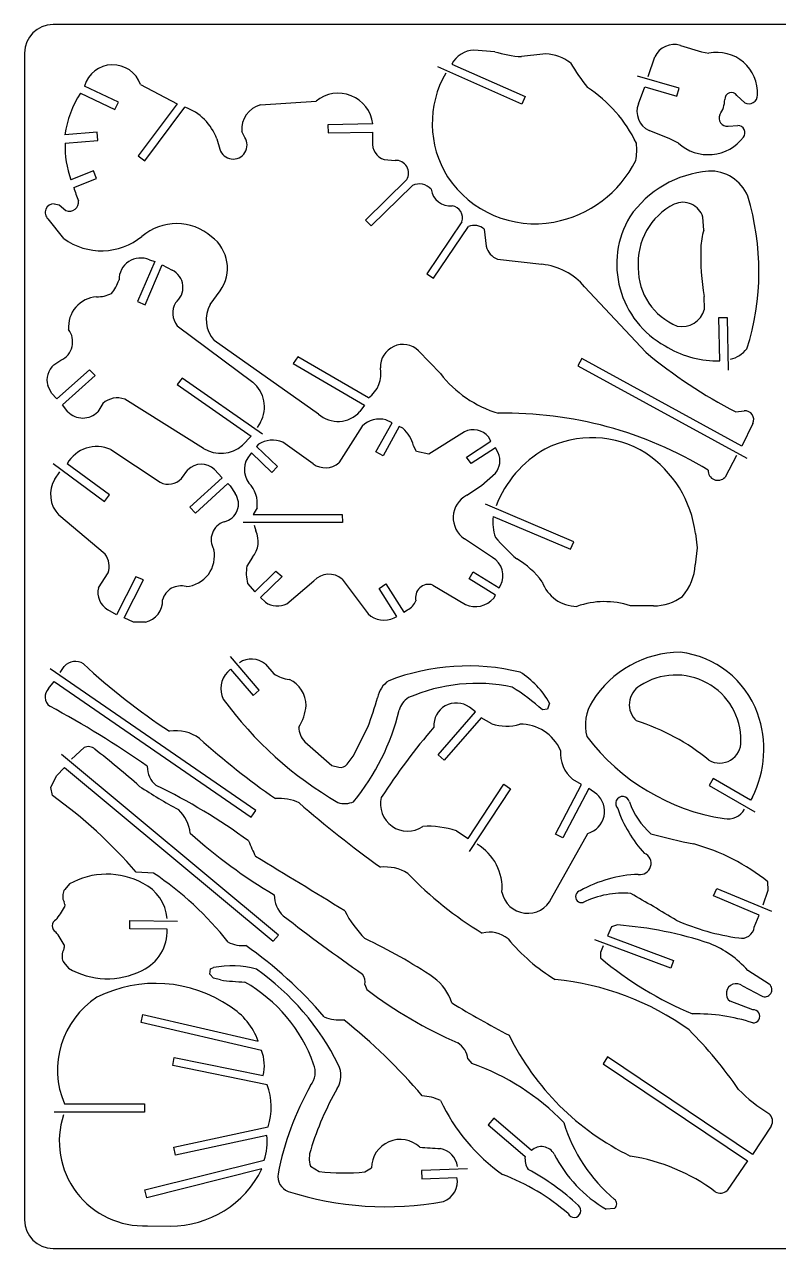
# Model space of a CAD drawing. Extents: x 0 to 352, y 0 to 286.
# Drawn here: x 0 to 176.1, y 0 to 285.7 of the extents above; entities that cross this region are included whole.
import ezdxf

# ---------------------------------------------------------------- set-up
doc = ezdxf.new("R2010")
doc.units = 0
doc.layers.add('WHITE', color=7, linetype='CONTINUOUS')

msp = doc.modelspace()

# ---------------------------------------------------------------- linework, layer by layer
at = {"layer": 'WHITE', "linetype": 'CONTINUOUS'}
for p, q in [((345.079365, 285.714286), (6.666667, 285.714286)), ((153.199542, 280.816368), (158.086364, 279.304932)), ((0, 279.047619), (0, 6.666667)), ((109.822265, 279.367732), (104.98029, 279.719669)), ((145.623223, 273.578829), (147.207881, 278.142165)), ((158.086364, 279.304932), (159.831733, 279.014158)), ((116.161627, 267.138225), (96.523423, 275.842544)), ((99.799824, 276.476386), (116.933682, 268.879503)), ((27.093985, 271.712433), (35.682526, 267.20714)), ((152.908823, 270.81689), (143.172435, 273.646398)), ((13.067726, 269.701973), (21.12554, 265.834158)), ((21.9498, 267.55134), (14.030064, 271.352877)), ((116.933682, 268.879503), (116.161627, 267.138225)), ((143.368386, 267.212472), (144.865943, 271.170679)), ((144.865943, 271.170679), (152.377268, 268.9878)), ((152.377268, 268.9878), (152.908823, 270.81689)), ((168.209294, 267.445026), (166.405358, 269.130794)), ((21.12554, 265.834158), (21.9498, 267.55134)), ((35.682526, 267.20714), (26.575333, 255.028756)), ((28.100741, 253.888032), (37.457799, 266.400545)), ((55.120139, 266.958004), (68.095385, 267.822476)), ((16.973693, 260.561309), (9.44824, 259.956211)), ((17.12723, 258.662745), (16.973693, 260.561309)), ((51.486943, 259.351114), (50.795233, 260.734007)), ((81.339903, 262.515727), (70.883783, 262.289328)), ((70.883783, 262.289328), (70.925015, 260.385012)), ((70.925015, 260.385012), (81.304896, 260.61059)), ((81.304896, 260.61059), (81.304895, 258.397023)), ((150.756658, 259.015203), (145.869835, 260.933525)), ((164.311232, 261.980179), (166.580001, 262.154515)), ((9.479934, 258.044309), (17.12723, 258.662745)), ((44.913317, 259.00539), (45.605027, 256.585001)), ((152.73418, 258.026769), (150.756658, 259.015203)), ((26.575333, 255.028756), (28.100741, 253.888032)), ((16.099953, 251.550919), (10.828524, 249.464492)), ((16.800946, 249.779838), (16.099953, 251.550919)), ((83.986792, 254.161341), (86.58163, 253.988316)), ((11.527206, 247.692496), (16.800946, 249.779838)), ((89.262998, 249.493261), (79.661358, 240.071079)), ((80.99417, 238.710296), (90.595811, 248.132478)), ((6.930962, 243.85768), (8.141851, 243.598306)), ((8.141851, 243.598306), (9.698859, 242.301435)), ((9.179681, 235.732041), (5.547012, 240.313445)), ((79.661358, 240.071079), (80.99417, 238.710296)), ((158.627703, 237.701714), (158.447257, 240.769394)), ((102.1342, 239.650536), (93.934025, 227.536734)), ((95.511371, 226.468983), (103.711548, 238.582785)), ((107.366718, 237.942118), (107.799367, 233.965811)), ((30.430501, 230.379683), (26.431821, 221.070697)), ((28.172293, 220.29644), (32.180632, 229.627912)), ((29.175448, 230.785289), (30.430501, 230.379683)), ((32.180632, 229.627912), (34.483312, 228.401533)), ((110.480735, 230.940325), (120.860616, 229.73013)), ((93.934025, 227.536734), (95.511371, 226.468983)), ((43.360002, 220.367149), (45.69525, 223.565333)), ((130.808376, 224.456952), (145.081043, 209.242844)), ((26.431821, 221.070697), (28.172293, 220.29644)), ((158.808149, 219.235127), (158.748, 222.182441)), ((162.377267, 207.228085), (162.175425, 217.348531)), ((162.175425, 217.348531), (164.080643, 217.34452)), ((164.080643, 217.34452), (164.325318, 205.048207)), ((35.675734, 215.408949), (53.346806, 202.215211)), ((68.675769, 194.786907), (44.311302, 211.982137)), ((97.134044, 204.20909), (92.030369, 209.568617)), ((6.860788, 206.252355), (8.530707, 207.325176)), ((63.831683, 208.099047), (62.719479, 206.552722)), ((62.719479, 206.552722), (79.422151, 196.881329)), ((80.330338, 198.556358), (63.831683, 208.099047)), ((130.143574, 207.720289), (129.230155, 206.048827)), ((129.230155, 206.048827), (168.697868, 184.480545)), ((167.529558, 187.309357), (130.143574, 207.720289)), ((161.57341, 207.182897), (162.377267, 207.228085)), ((15.150764, 205.120006), (7.576242, 198.325581)), ((8.848116, 196.907676), (16.501192, 203.772566)), ((16.501192, 203.772566), (15.150764, 205.120006)), ((36.818367, 203.182352), (35.693674, 201.644457)), ((55.564975, 190.047966), (36.818367, 203.182352)), ((6.324198, 199.636843), (5.429353, 201.424988)), ((35.693674, 201.644457), (52.912036, 189.580944)), ((7.576242, 198.325581), (6.324198, 199.636843)), ((18.312267, 197.244583), (17.119316, 195.337382)), ((41.836761, 186.744673), (23.408555, 198.247409)), ((10.141533, 195.337381), (8.848116, 196.907676)), ((79.422151, 196.881329), (78.312009, 195.337689)), ((166.12783, 195.272293), (168.11696, 195.531667)), ((55.135968, 192.883303), (54.34225, 191.660507)), ((78.881007, 191.975657), (73.444403, 183.364305)), ((82.071312, 185.949916), (85.836724, 192.750557)), ((87.533392, 191.882605), (83.753584, 185.055961)), ((85.836724, 192.750557), (84.420496, 193.410883)), ((88.348632, 191.456582), (87.533392, 191.882605)), ((170.106618, 192.59253), (167.529558, 187.309357)), ((52.912036, 189.580944), (50.901283, 187.519525)), ((102.761118, 190.636593), (94.400969, 185.408226)), ((108.938366, 188.44424), (108.403493, 189.457472)), ((20.158411, 186.474505), (31.691671, 178.845374)), ((53.02676, 185.74113), (52.673561, 185.333325)), ((57.802562, 181.130025), (53.02676, 185.74113)), ((54.620482, 187.721333), (54.227198, 187.22979)), ((54.227198, 187.22979), (59.123403, 182.502433)), ((67.392067, 183.159227), (60.313508, 188.233866)), ((83.753584, 185.055961), (82.071312, 185.949916)), ((91.579781, 186.074487), (90.861689, 187.355986)), ((94.400969, 185.408226), (91.579781, 186.074487)), ((103.198982, 184.727367), (108.938366, 188.44424)), ((110.02919, 186.88429), (104.351367, 183.204364)), ((110.660127, 185.71568), (110.02919, 186.88429)), ((6.685798, 183.234988), (18.7217, 174.374522)), ((19.870858, 175.892171), (9.967832, 183.184095)), ((104.351367, 183.204364), (103.198982, 184.727367)), ((166.315526, 185.076991), (163.618994, 180.058512)), ((7.102966, 179.618263), (8.254761, 181.311262)), ((36.649722, 179.73045), (38.132336, 181.774371)), ((44.38253, 181.871187), (46.161668, 179.91198)), ((59.123403, 182.502433), (57.802562, 181.130025)), ((106.710886, 178.129723), (110.044393, 181.000174)), ((46.161668, 179.91198), (38.610361, 173.018777)), ((39.942587, 171.655867), (47.487545, 178.543274)), ((47.487545, 178.543274), (48.049494, 178.06169)), ((48.049494, 178.06169), (49.211314, 176.211401)), ((103.273965, 175.823158), (106.710886, 178.129723)), ((18.7217, 174.374522), (19.870858, 175.892171)), ((38.610361, 173.018777), (39.942587, 171.655867)), ((54.31499, 172.92883), (53.442832, 171.339878)), ((128.31062, 164.987337), (107.691975, 173.725145)), ((18.844109, 162.078618), (8.025247, 171.185169)), ((74.266964, 169.435116), (51.06188, 169.435116)), ((53.442832, 171.339878), (74.215785, 171.339878)), ((53.621434, 168.816069), (54.003694, 167.491133)), ((74.215785, 171.339878), (74.266964, 169.435116)), ((109.482704, 170.897524), (127.558817, 163.237195)), ((156.718244, 166.897809), (157.113959, 163.565195)), ((109.281453, 161.278909), (102.767976, 165.687288)), ((127.558817, 163.237195), (128.31062, 164.987337)), ((157.113959, 163.565195), (156.661789, 159.611457)), ((53.24181, 161.359043), (51.959691, 159.308582)), ((17.253859, 154.252585), (19.541095, 157.699349)), ((53.805835, 153.311576), (58.730119, 158.078434)), ((58.730119, 158.078434), (60.180571, 156.831486)), ((103.84485, 156.306971), (104.817843, 157.944811)), ((104.817843, 157.944811), (110.882985, 154.196185)), ((26.039798, 156.792358), (21.501733, 147.939948)), ((23.266771, 147.20761), (27.817177, 156.084092)), ((27.817177, 156.084092), (26.039798, 156.792358)), ((52.113229, 155.259335), (53.805835, 153.311576)), ((60.180571, 156.831486), (55.130651, 151.943008)), ((61.294355, 150.492477), (67.603115, 155.874572)), ((74.220006, 156.233379), (80.272343, 148.13456)), ((82.815474, 154.051758), (84.379858, 155.141253)), ((84.379858, 155.141253), (88.594266, 148.523789)), ((95.381815, 154.871747), (102.972693, 150.309966)), ((110.018326, 152.491387), (103.84485, 156.306971)), ((110.882985, 154.196185), (111.179305, 154.769371)), ((55.130651, 151.943008), (56.268241, 150.851284)), ((86.957541, 147.547882), (82.815474, 154.051758)), ((109.589585, 151.796544), (110.018326, 152.491387)), ((21.501733, 147.939948), (19.432405, 149.064448)), ((88.594266, 148.523789), (89.431837, 149.079819)), ((146.93985, 150.009054), (141.5138, 150.009054)), ((25.473147, 146.19825), (23.266771, 147.20761)), ((28.290629, 146.19825), (25.473147, 146.19825)), ((86.324679, 147.211869), (86.957541, 147.547882)), ((54.783709, 130.365653), (48.143293, 138.19242)), ((53.998144, 102.234996), (6.03233, 135.291844)), ((8.339121, 134.453882), (9.276896, 135.843395)), ((47.438642, 134.561896), (48.127197, 135.267176)), ((48.127197, 135.267176), (53.383571, 129.071718)), ((56.272595, 136.425923), (58.247479, 134.177905)), ((5.646338, 130.709553), (6.911934, 132.372387)), ((6.911934, 132.372387), (52.926495, 100.660293)), ((53.383571, 129.071718), (54.783709, 130.365653)), ((105.344666, 125.24714), (103.904605, 126.339769)), ((122.126511, 125.904099), (120.993182, 125.729766)), ((122.64991, 127.298112), (122.126511, 125.904099)), ((96.620029, 115.273641), (105.344666, 125.24714)), ((106.688624, 123.89051), (98.053663, 114.019524)), ((109.131214, 122.506396), (106.688624, 123.89051)), ((76.737945, 114.932213), (80.249261, 121.84079)), ((65.490128, 118.27693), (71.74507, 112.738817)), ((59.3305, 73.11314), (8.679536, 115.333731)), ((10.971099, 114.229488), (13.960056, 116.944407)), ((75.376159, 113.085257), (76.737945, 114.932213)), ((98.053663, 114.019524), (96.620029, 115.273641)), ((7.452384, 110.308615), (9.363449, 112.297879)), ((9.363449, 112.297879), (58.045252, 71.707346)), ((71.74507, 112.738817), (73.421237, 112.358163)), ((6.123307, 107.597126), (7.452384, 110.308615)), ((130.104639, 108.288585), (128.070686, 109.484375)), ((160.834678, 109.705111), (159.882162, 108.055618)), ((169.589029, 104.649828), (160.834678, 109.705111)), ((6.511108, 105.715438), (6.123307, 107.597126)), ((103.596381, 95.719744), (111.964266, 108.400872)), ((113.519765, 107.29977), (103.875184, 92.68387)), ((111.964266, 108.400872), (113.519765, 107.29977)), ((124.047338, 96.716558), (130.104639, 108.288585)), ((131.780726, 107.383345), (125.73489, 95.83322)), ((133.650802, 106.086345), (131.780726, 107.383345)), ((159.882162, 108.055618), (170.539167, 101.901627)), ((170.014417, 105.3321), (169.589029, 104.649828)), ((52.926495, 100.660293), (53.998144, 102.234996)), ((100.868675, 97.460602), (103.596381, 95.719744)), ((123.101027, 81.777461), (131.58282, 96.906828)), ((125.73489, 95.83322), (124.047338, 96.716558)), ((30.122659, 87.64069), (26.080559, 87.862123)), ((10.47987, 85.098628), (9.419669, 83.837332)), ((160.937964, 82.30297), (161.672115, 84.060566)), ((161.672115, 84.060566), (174.479717, 78.710797)), ((172.492779, 80.211628), (173.720952, 83.62121)), ((173.720952, 83.62121), (173.611734, 85.58565)), ((8.972986, 82.611721), (8.972986, 81.71281)), ((9.040041, 81.428815), (9.277271, 80.954461)), ((9.408573, 80.302075), (9.366063, 79.663873)), ((171.618513, 77.841678), (160.937964, 82.30297)), ((170.444429, 74.998736), (171.618513, 77.841678)), ((24.572293, 74.639961), (24.594202, 76.544597)), ((33.33579, 74.539155), (24.572293, 74.639961)), ((24.594202, 76.544597), (35.741653, 76.416369)), ((137.061342, 75.119101), (136.156642, 72.954868)), ((138.490666, 75.527297), (137.061342, 75.119101)), ((58.045252, 71.707346), (59.3305, 73.11314)), ((150.922587, 65.40799), (133.174939, 72.035025)), ((136.156642, 72.954868), (151.588895, 67.192408)), ((8.825372, 68.880128), (8.804695, 67.981455)), ((9.147021, 69.631278), (8.898943, 69.162505)), ((9.265478, 70.919482), (9.293296, 70.28047)), ((135.162477, 70.632074), (134.509241, 69.099529)), ((134.509241, 69.099529), (134.509241, 67.824244)), ((9.223068, 66.745893), (10.253976, 65.460544)), ((151.588895, 67.192408), (150.922587, 65.40799)), ((43.284685, 64.020309), (43.485709, 65.250129)), ((44.113577, 63.091403), (43.284685, 64.020309)), ((43.485709, 65.250129), (44.163701, 65.576554)), ((45.768195, 62.677974), (44.113577, 63.091403)), ((173.919021, 61.73992), (168.914328, 64.916507)), ((79.486321, 61.592724), (79.92583, 60.440096)), ((167.689192, 61.294754), (172.130176, 58.948286)), ((170.088285, 55.734402), (164.779365, 57.724027)), ((27.220691, 52.733948), (27.648348, 54.59008)), ((27.648348, 54.59008), (54.607084, 48.378736)), ((55.377688, 46.246522), (27.220691, 52.733948)), ((34.618512, 42.683504), (34.994189, 44.55085)), ((34.994189, 44.55085), (55.762154, 40.372715)), ((103.543184, 44.248347), (104.476546, 43.20529)), ((136.191807, 44.728381), (135.128651, 43.147932)), ((135.128651, 43.147932), (168.89614, 20.432809)), ((170.028903, 21.966432), (136.191807, 44.728381)), ((56.70735, 38.239632), (34.618512, 42.683504)), ((28.060719, 31.863477), (6.971443, 31.838276)), ((9.333131, 33.745861), (28.058443, 33.768238)), ((28.058443, 33.768238), (28.060719, 31.863477)), ((109.605165, 30.43834), (108.27265, 28.904505)), ((108.27265, 28.904505), (116.884955, 21.53915)), ((118.441343, 22.882233), (109.605165, 30.43834)), ((34.850737, 23.632842), (56.933625, 28.392881)), ((56.585561, 26.369345), (35.252096, 21.770847)), ((174.364649, 28.559973), (170.028903, 21.966432)), ((35.252096, 21.770847), (34.850737, 23.632842)), ((28.082594, 13.696677), (55.961959, 20.654481)), ((116.884955, 21.53915), (116.916916, 21.510041)), ((168.89614, 20.432809), (164.106121, 13.518237)), ((55.443816, 18.561985), (28.543816, 11.848599)), ((66.762749, 19.221196), (68.852127, 17.968481)), ((79.466799, 17.884749), (81.054936, 18.803515)), ((103.50482, 18.608499), (92.743663, 18.175701)), ((92.743663, 18.175701), (92.820208, 16.272478)), ((92.820208, 16.272478), (100.988434, 16.600992)), ((28.543816, 11.848599), (28.082594, 13.696677)), ((137.810034, 9.345354), (135.855729, 9.173311)), ((28.764565, 5.305594), (34.006475, 5.234945)), ((6.666667, 0), (345.079365, 0))]:
    msp.add_line(p, q, dxfattribs=at)
for centre, radius, start, end in [((6.666667, 279.047619), 6.666667, 90, 180), ((151.729484, 276.06071), 4.977685, 72.822692, 155.281702), ((105.213556, 273.588079), 6.136026, 92.178668, 151.919416), ((117.28825, 302.524355), 24.330436, -107.869973, -92.861781), ((158.91389, -93.132537), 373.819702, 95.698479, 96.580653), ((121.451342, 269.094377), 9.751544, 51.523718, 87.97402), ((161.72192, 269.73787), 9.466907, -2.970763, 101.517229), ((20.619354, 269.44965), 6.858646, 19.263728, 163.889361), ((118.656202, 262.620664), 23.428352, 149.948855, 212.13749), ((174.085724, 304.756647), 54.351328, -148.956803, -141.617618), ((32.76695, 256.840862), 23.525892, 146.860524, 172.390418), ((73.262634, 261.537707), 8.136264, 6.903937, 129.426564), ((113.66613, 243.810971), 32.513324, 25.85167, 56.776125), ((165.105634, 268.281521), 1.552593, 33.161629, 182.988328), ((169.175744, 269.197147), 2.000988, -118.880617, 1.434369), ((33.404873, 254.858771), 12.232691, 19.81465, 70.651133), ((56.564686, 261.339588), 5.801148, 104.418966, 185.992015), ((148.033335, 265.433181), 4.992758, 159.122295, 244.321071), ((157.05259, 268.369942), 6.504767, -34.834342, -1.491952), ((164.104034, 263.85744), 1.888661, 155.041503, 276.298388), ((166.584966, 260.463118), 1.691404, -37.986944, 90.168171), ((32.379117, 257.247745), 22.913033, 178.00773, 199.857788), ((48.724977, 257.587445), 3.277039, -162.187731, 32.560507), ((85.234676, 257.918347), 3.958827, 173.055168, 251.62617), ((130.528367, 256.500494), 12.486288, -11.829104, 6.842763), ((159.690181, 265.644641), 10.315907, -132.399703, -37.099401), ((86.772981, 251.055194), 2.939357, -32.09915, 93.732568), ((118.802463, 265.946922), 26.788147, -79.585572, -26.627263), ((161.873507, 226.595957), 24.981164, 94.829019, 145.231746), ((160.18277, 242.04467), 9.45277, 22.444803, 92.499499), ((119.219261, 263.663123), 24.466628, -146.496632, -79.578773), ((34.543626, 254.070675), 23.883818, -164.511187, -156.505496), ((92.20142, 244.857624), 3.64728, 40.732904, 116.11798), ((99.46843, 247.88469), 4.549501, -171.822885, -84.525449), ((6.850779, 241.84667), 2.012608, 87.716715, 229.62408), ((10.51691, 244.27894), 2.140031, -112.473808, 7.253139), ((99.51091, 240.59533), 2.78824, -19.806805, 81.927158), ((158.745121, 229.995735), 15.447604, 116.858804, 184.21836), ((153.765126, 239.292952), 4.909403, 17.501909, 114.029335), ((111.38087, 228.126837), 60.148821, -17.529858, 16.941263), ((160.059122, 229.779611), 21.732757, 149.402471, 241.218285), ((35.512265, 226.784721), 12.446081, 48.903369, 130.488184), ((104.999102, 235.181438), 3.636889, 49.382928, 110.733778), ((176.133774, 232.769002), 18.187748, 164.263675, 177.345744), ((17.966461, 247.924138), 15.028464, -125.780093, -50.965879), ((38.342352, 228.855468), 9.05818, -35.7336, 53.78986), ((112.062141, 235.0428), 4.39672, -165.820955, -111.080454), ((216.85403, 231.901801), 58.913298, 178.337245, 189.495919), ((27.154152, 226.129097), 5.075998, 66.533895, 180.588314), ((119.466054, 215.079585), 14.716769, 39.58255, 84.562489), ((157.896634, 228.816388), 14.557332, 179.830536, 247.935455), ((11.240926, 229.958382), 11.511587, -37.702295, -19.704774), ((32.498645, 224.346118), 4.515008, -52.320973, 63.92348), ((16.921956, 230.10362), 7.96063, -90.660566, -64.501704), ((17.299163, 215.152792), 7.00644, 93.838021, 185.045255), ((39.528453, 218.40685), 4.881686, 151.010869, 217.887414), ((49.732453, 216.84365), 7.281702, 151.060619, 221.884725), ((153.601852, 220.57027), 5.374768, -102.613356, -14.383407), ((6.408564, 211.679351), 4.843793, -64.01627, 36.14878), ((88.395168, 205.744272), 5.27639, 46.452471, 181.650379), ((216.824781, 294.486687), 111.41668, -130.084957, -117.066298), ((161.728387, 229.694683), 22.512319, -122.612212, -90.394433), ((163.02689, 214.730755), 7.408464, -75.398885, -39.585713), ((9.89539, 202.726609), 4.651849, 130.718501, 196.248702), ((76.303853, 204.22475), 6.952931, -54.612306, 11.343355), ((118.534075, 220.962372), 27.177819, -141.943939, -106.912079), ((48.532927, 196.454802), 7.507047, -28.40838, 50.115053), ((21.681067, 193.575483), 4.981075, 69.707658, 132.55673), ((13.630425, 198.669048), 4.824144, -136.320525, -43.679467), ((73.21735, 199.900483), 6.839198, -131.609626, -41.847733), ((112.402102, 104.301956), 90.675334, 58.603418, 91.121125), ((168.276601, 193.496715), 2.041204, -26.293329, 94.485647), ((82.893883, 187.895199), 5.723051, 74.529147, 134.521573), ((83.185422, 185.471937), 7.904095, 13.789978, 49.214247), ((57.956354, 182.541979), 6.160662, 67.50432, 122.784414), ((104.844162, 186.514844), 4.618213, 39.581771, 116.811055), ((132.488596, 165.401708), 23.855984, 58.036507, 117.297172), ((16.869418, 179.2351), 7.951507, 65.566837, 150.22239), ((45.848976, 193.2158), 7.614024, -121.799659, -48.428601), ((106.270143, 183.890955), 4.754111, -37.449296, 22.570525), ((134.584825, 163.803353), 26.262, 119.762768, 158.646035), ((41.308943, 178.49744), 4.563891, 47.665511, 134.109374), ((56.701999, 181.841575), 5.3311, 139.082068, 216.510483), ((70.28529, 187.185285), 4.95781, -125.701939, -50.416702), ((130.355962, 163.542699), 26.574926, 7.253004, 56.257133), ((161.925899, 181.597499), 2.288024, 177.412846, 317.729844), ((13.023819, 175.998814), 6.939518, 148.562337, 223.920298), ((33.564018, 182.686423), 4.273095, -115.987253, -43.769891), ((47.543962, 173.874586), 6.836759, -7.951446, 44.537591), ((45.760372, 173.776747), 4.223333, -78.070619, 35.203138), ((106.049078, 170.604058), 5.911029, 118.000587, 236.28368), ((48.031933, 165.443736), 4.427581, 108.413794, 211.017059), ((119.370585, 169.458413), 9.992059, 171.719153, 200.324078), ((49.049959, 164.993236), 5.54788, -40.924188, 26.759302), ((156.307359, 206.829193), 61.744062, -138.58857, -132.022527), ((37.155013, 161.69959), 7.231875, -85.366166, 11.668541), ((14.967905, 159.216598), 4.81831, -18.354311, 36.440544), ((106.904853, 157.054585), 4.846972, -28.129922, 60.637941), ((105.063837, 143.911549), 19.720372, 36.534351, 59.830578), ((61.038497, 157.625293), 9.233535, 169.496149, 194.846797), ((71.096704, 152.639667), 4.761279, 49.006036, 137.201707), ((144.305045, 160.308089), 12.376365, -40.856175, -3.226727), ((36.510851, 150.241707), 4.423627, 73.877476, 164.515835), ((94.4096, 151.953826), 3.075625, 71.572564, 194.547029), ((129.06852, 158.547496), 8.658166, -160.456726, -90.507846), ((22.101857, 153.236839), 4.953264, 168.166641, 237.389316), ((105.285259, 155.486007), 5.669158, -114.074271, -40.601608), ((146.889819, 161.531746), 11.522801, -89.751224, -53.980286), ((27.098836, 151.211807), 5.153264, -76.628179, 2.345345), ((59.092504, 155.031217), 5.044631, -124.045784, -64.120866), ((87.51891, 152.90419), 4.276108, -63.426065, -23.760171), ((135.426814, 131.696144), 19.298033, 71.613829, 109.478646), ((83.95297, 151.966093), 5.31297, -133.84918, -63.487063), ((53.007942, 132.396251), 5.186156, 50.987209, 123.007014), ((153.261558, 114.83306), 24.347767, 90.253646, 147.894636), ((150.602644, 117.381438), 21.94792, 20.144879, 83.325106), ((11.859254, 133.677947), 3.370125, 55.022016, 140.018339), ((119.436193, 250.844221), 155.721993, -132.72033, -123.323324), ((51.36813, 130.681986), 5.52219, 135.363738, 206.054975), ((103.61534, 84.548835), 51.435767, 76.340663, 111.131509), ((105.008747, 117.391486), 20.232447, 29.316958, 57.894709), ((62.927538, 141.073025), 8.333405, -124.166679, -97.297155), ((59.165115, 126.786753), 6.599705, -0.57244, 65.813501), ((88.370246, 127.525035), 5.990387, 123.40472, 169.873259), ((105.628122, 91.913107), 40.002845, 78.020794, 113.474829), ((152.123051, 118.656382), 15.206597, -0.763014, 123.395297), ((7.588886, 128.762007), 2.750714, 134.926371, 232.08358), ((-18.896584, 158.302676), 105.637909, -20.191509, -16.342573), ((92.372357, 124.350832), 5.027641, 122.201398, 165.109919), ((85.900822, 86.451226), 52.67141, 48.221658, 57.847792), ((146.393972, 126.946439), 5.136654, 120.938149, 227.636084), ((-96.456437, -65.134985), 217.337889, 54.844402, 61.904109), ((116.955945, 179.663843), 87.291768, -143.919985, -120.072057), ((54.259478, 127.791292), 11.554706, -31.953021, -5.315739), ((100.829815, 122.11797), 5.222827, 53.933676, 184.347403), ((141.05055, 122.248793), 10.065017, 146.709247, 195.863293), ((35.483121, 138.244762), 53.534802, -39.35618, -13.6151), ((127.768676, 74.926428), 50.552584, 50.582691, 72.544473), ((147.752837, 116.527455), 24.918145, -26.697837, 19.731636), ((35.428593, 111.789293), 9.067932, 53.143508, 99.779838), ((69.008381, 121.75258), 4.945528, -179.11586, -135.349009), ((213.621141, 20.688886), 155.343155, 139.429211, 146.9967), ((112.577651, 132.65902), 10.721646, -108.750434, -73.159877), ((115.798522, 112.133692), 10.264101, 23.856706, 90.640771), ((14.903114, 114.934889), 2.219803, 46.695353, 115.14045), ((161.439579, 253.251007), 180.413039, -131.9368, -124.747981), ((171.081506, 149.520893), 49.784479, -142.910234, -98.905846), ((162.364016, 118.27514), 4.967501, -120.166912, 2.062054), ((-122.535827, -61.576101), 225.918773, 48.595795, 52.041194), ((133.123282, 115.64011), 7.963781, 175.355124, 230.621024), ((33.91743, 112.30444), 5.237123, 177.218357, 233.312605), ((73.843065, 114.215629), 1.904762, -102.794772, -36.40186), ((-56.830594, 16.63313), 109.306125, 40.665884, 54.585387), ((95.994098, 213.261438), 126.026593, -123.258261, -118.45166), ((-31.185691, -19.208679), 141.596302, 53.847781, 64.043898), ((130.13205, 102.056359), 5.349991, -74.265952, 48.874403), ((59.596226, 94.467819), 10.58977, 64.699059, 95.343949), ((235.52398, 301.066612), 261.146367, -131.021674, -125.702287), ((74.822766, 108.901254), 5.042521, -108.592617, -65.956562), ((89.470532, 103.737627), 6.322915, 165.672366, 304.171113), ((139.694043, 103.887101), 1.630692, 12.850984, 225.61699), ((157.9884, 110.145639), 17.714449, -160.55955, -131.252407), ((29.54532, 95.799862), 9.239393, 7.071312, 46.091937), ((166.10892, 112.005106), 29.077239, -161.381345, -137.186175), ((164.195025, 104.919538), 4.655832, -100.152945, -30.742967), ((94.45109, 79.266883), 19.292403, 70.570404, 94.248385), ((120.591437, 188.030717), 122.482075, -131.949974, -120.547106), ((136.879175, 130.34936), 91.57846, -157.377927, -154.905682), ((99.729885, 84.168153), 11.817727, -4.837935, 59.545048), ((179.078521, 211.735312), 119.489216, -105.917678, -100.962648), ((143.496369, 48.066051), 48.110867, 51.247488, 74.497608), ((-1823.498639, -3017.43392), 3631.848865, 58.487775, 58.872869), ((143.772212, 89.873747), 2.574861, -99.234229, 66.9865), ((84.258185, 79.056183), 10.008114, 58.305219, 96.496463), ((19.214428, 69.554597), 17.830013, 61.53734, 119.332659), ((-11.658217, 24.865578), 75.407933, 38.209662, 56.35368), ((151.138898, 146.630925), 85.354134, -136.21677, -121.200436), ((144.385514, 57.778206), 29.57187, 91.989238, 119.516863), ((10.877748, 82.611721), 1.904762, 139.950738, 180), ((23.197821, 76.118153), 10.168252, 5.333327, 63.644169), ((117.533033, 84.385681), 6.148607, -168.610561, -25.099842), ((130.096533, 82.136386), 1.403882, 101.524558, 285.485388), ((139.73804, 61.961609), 20.979364, 84.876541, 116.212689), ((-17.695988, -200.55087), 325.113818, 58.493774, 60.659063), ((9.607907, 81.71281), 0.634921, 180, 206.570086), ((8.14154, 80.386471), 1.269841, -3.810802, 26.570067), ((64.97117, 82.493347), 6.631052, 179.530061, 226.886647), ((-12.171285, 92.335816), 24.988708, -38.683168, -30.471306), ((348.466273, 450.30842), 470.990342, -127.700573, -124.908014), ((97.954838, 90.725992), 26.037778, -152.79297, -135.113546), ((8.061461, 75.306106), 1.587302, 117.226667, 241.455254), ((23.175137, 74.146094), 10.168252, -64.962247, 2.215361), ((131.819941, -13.62025), 89.396776, 71.569558, 85.720652), ((174.316683, 126.764008), 54.788125, -113.801778, -97.843099), ((167.516677, 75.359722), 2.949922, -103.256025, -7.028976), ((-12.557661, 58.74631), 24.988708, 29.15323, 37.365093), ((51.0448, 78.536053), 7.829213, -116.154284, -85.259774), ((25.165126, -42.251579), 126.833692, 56.260439, 64.630828), ((108.642411, 67.07831), 6.76629, 50.452148, 104.724653), ((145.867685, 99.344198), 42.604566, -140.589505, -120.935562), ((9.460126, 68.865523), 0.634921, 152.111853, 178.681939), ((8.024656, 70.225242), 1.269841, -27.888127, 2.492722), ((-5.353837, -10.452806), 99.224187, 40.567076, 54.90621), ((151.072827, 49.157663), 23.804629, 41.453161, 67.758851), ((10.708953, 67.937641), 1.904762, 178.681937, 218.731192), ((48.368448, 43.760701), 22.217366, 74.847482, 100.909308), ((188.893618, 133.108161), 84.968525, -129.795787, -112.77642), ((19.343777, 80.799543), 17.830013, -120.650734, -62.855416), ((19.961861, 16.513454), 59.510714, 26.365938, 54.905888), ((76.250339, 62.169038), 3.286901, -10.098252, 35.174187), ((88.19676, 53.476118), 12.243602, 18.383334, 52.731209), ((30.628109, 31.30323), 30.58928, 55.325801, 116.600822), ((55.127533, 136.352561), 74.266694, -97.239857, -92.836997), ((34.062756, 31.293144), 35.442657, 19.372208, 60.618488), ((145.285961, 147.581382), 108.929108, -126.871651, -113.884595), ((117.600201, -1.593557), 64.707727, 54.423673, 84.354421), ((166.21787, 59.522762), 2.303204, 50.29645, 231.349564), ((172.898962, 60.42461), 1.664501, -117.507944, 52.205449), ((27.996005, 41.666249), 20.274008, 123.077202, 202.996014), ((214.908885, 245.199171), 220.314582, -121.493683, -117.498089), ((39.702213, 42.96563), 15.857392, 19.959855, 58.317796), ((156.910207, 12.405195), 42.369864, 71.879001, 91.231988), ((170.22315, 54.203996), 1.536336, -95.036125, 95.036097), ((73.75409, 63.422796), 10.064191, -111.770815, -85.410443), ((-7.694995, -50.014864), 132.130739, 40.416348, 51.499404), ((168.553916, 77.062079), 61.727519, -153.764139, -116.007569), ((81.176461, -22.244991), 104.194207, 34.740666, 44.693225), ((45.751995, 42.666992), 10.269712, -12.908944, 20.39878), ((98.670054, 43.777818), 4.895793, 5.515139, 59.143898), ((63.045478, 41.10284), 4.860224, -38.686624, 23.612531), ((68.181776, 40.367401), 5.713387, -31.926504, 26.787411), ((85.812024, -9.488771), 55.901954, 44.088604, 70.495579), ((42.116754, 32.97837), 15.510202, -17.196124, 19.828932), ((125.61731, 4.67838), 67.598227, 150.40299, 169.122622), ((134.739742, 2.143893), 71.043443, 150.297212, 162.874794), ((91.971105, 23.167432), 12.517722, 65.59275, 85.729752), ((137.441236, 53.649429), 44.587589, -154.660041, -125.326634), ((192.651179, 62.319846), 36.09565, -135.747289, -121.37165), ((172.498353, 29.753702), 2.215411, -32.603987, 52.067353), ((27.880307, 25.027), 19.74122, 161.711555, 272.567279), ((162.395045, 40.569414), 38.102612, -162.963579, -130.203816), ((43.874201, 24.864945), 12.800074, -19.204484, 6.749606), ((72.924401, 21.009514), 6.415921, 161.329611, 196.1845), ((87.758111, 18.753455), 6.703362, 46.90276, 179.572115), ((117.408116, 346.817868), 324.140599, -94.435858, -93.591706), ((96.362796, 18.607701), 4.76394, 6.309375, 81.073655), ((120.753006, 20.379967), 3.40663, 29.143436, 132.732602), ((121.505493, 20.99736), 4.61713, 173.624793, 213.073227), ((151.757843, 36.311404), 31.453988, -153.015118, -120.369032), ((134.440901, -23.05099), 45.189033, 53.482654, 81.029523), ((34.07357, 29.032161), 23.79731, -90.161543, -26.102164), ((62.924365, 16.829716), 3.740016, 170.691148, 248.836868), ((74.539833, 66.145615), 48.511712, -96.733072, -84.170853), ((93.954891, -29.727563), 50.223274, 48.935682, 69.35915), ((91.606239, -30.033444), 55.05368, 46.7026, 61.782803), ((96.244738, 15.582846), 4.851729, -70.716427, 12.113694), ((84.341013, 83.992704), 74.228441, -107.861299, -79.516549), ((136.940327, 10.402594), 1.368995, -50.558575, 51.128137), ((162.546442, 15.290618), 2.360918, -120.974953, -48.652533), ((128.367591, 8.815115), 1.573236, -154.564235, 50.831837), ((6.666667, 6.666667), 6.666667, 180, 270)]:
    msp.add_arc(centre, radius, start, end, dxfattribs=at)

doc.saveas('drawing.dxf')
